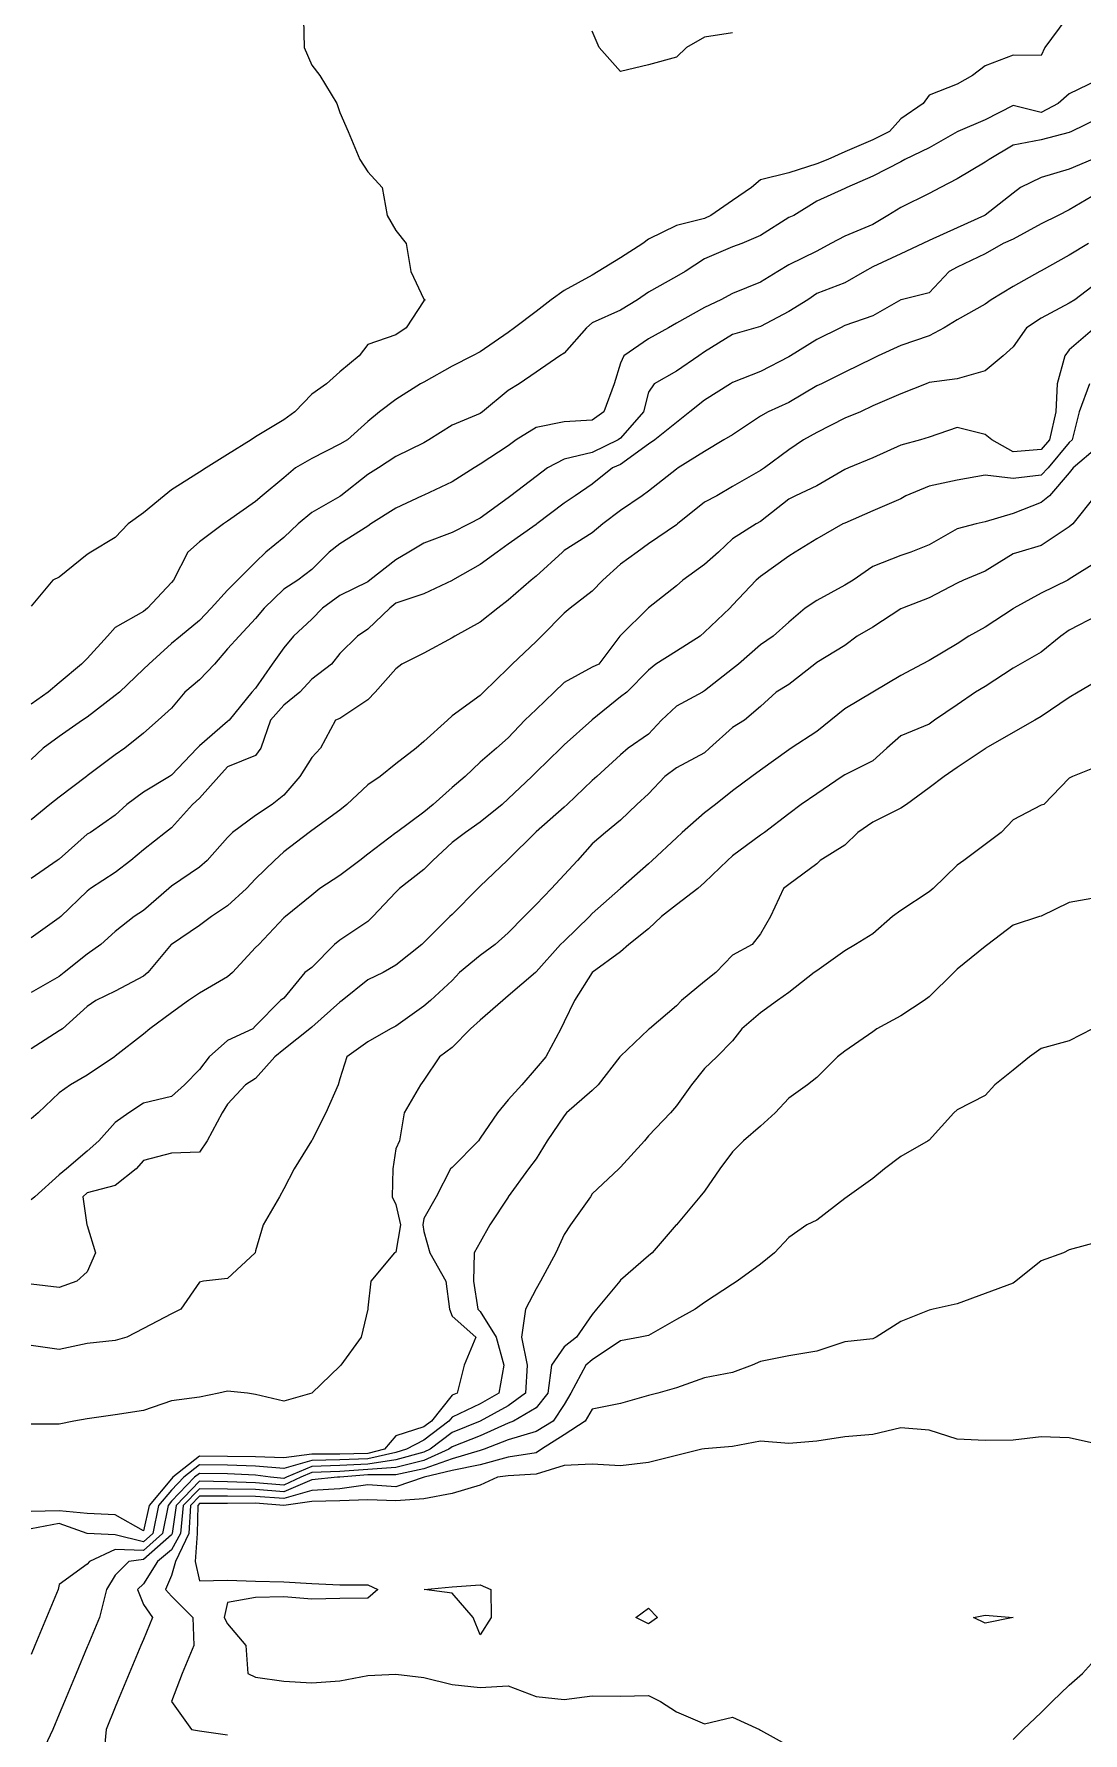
# Model space of a CAD drawing. Header units: metres. Extents: x 2681030 to 2681330, y 1246000 to 1246290.
# Drawn here: x 2681275.8 to 2681294.49, y 1246029.69 to 1246059.99 of the extents above; entities that cross this region are included whole.
import ezdxf

# ---------------------------------------------------------------- set-up
doc = ezdxf.new("R2010")
doc.units = ezdxf.units.M
doc.layers.add('BASIS_HOEHENLINIEN', color=8, linetype='Continuous')

msp = doc.modelspace()

# ---------------------------------------------------------------- linework, layer by layer
at = {"layer": 'BASIS_HOEHENLINIEN'}
for points in [[(2681294.188, 1246060.25, 438.5), (2681293.813, 1246059.75, 438.5), (2681293.75, 1246059.603, 438.5), (2681293.25, 1246059.611, 438.5), (2681292.75, 1246059.423, 438.5), (2681292.523, 1246059.25, 438.5), (2681292.25, 1246059.094, 438.5), (2681291.75, 1246058.899, 438.5), (2681291.644, 1246058.75, 438.5), (2681291.25, 1246058.474, 438.5), (2681291.046, 1246058.25, 438.5), (2681290.75, 1246058.103, 438.5), (2681290.25, 1246057.889, 438.5), (2681289.949, 1246057.75, 438.5), (2681289.75, 1246057.673, 438.5), (2681289.25, 1246057.514, 438.5), (2681288.75, 1246057.39, 438.5), (2681288.586, 1246057.25, 438.5), (2681288.25, 1246057.018, 438.5), (2681287.861, 1246056.75, 438.5), (2681287.75, 1246056.695, 438.5), (2681287.25, 1246056.574, 438.5), (2681286.75, 1246056.33, 438.5), (2681286.651, 1246056.25, 438.5), (2681286.25, 1246055.995, 438.5), (2681285.853, 1246055.75, 438.5), (2681285.75, 1246055.687, 438.5), (2681285.25, 1246055.416, 438.5), (2681285.018, 1246055.25, 438.5), (2681284.75, 1246055.042, 438.5), (2681284.361, 1246054.75, 438.5), (2681284.25, 1246054.667, 438.5), (2681283.75, 1246054.323, 438.5), (2681283.615, 1246054.25, 438.5), (2681283.25, 1246054.062, 438.5), (2681282.75, 1246053.78, 438.5), (2681282.69, 1246053.75, 438.5), (2681282.25, 1246053.47, 438.5), (2681281.957, 1246053.25, 438.5), (2681281.75, 1246053.079, 438.5), (2681281.389, 1246052.75, 438.5), (2681281.25, 1246052.672, 438.5), (2681280.75, 1246052.419, 438.5), (2681280.46, 1246052.25, 438.5), (2681280.25, 1246052.073, 438.5), (2681279.869, 1246051.75, 438.5), (2681279.75, 1246051.649, 438.5), (2681279.25, 1246051.298, 438.5), (2681279.176, 1246051.25, 438.5), (2681278.75, 1246050.933, 438.5), (2681278.542, 1246050.75, 438.5), (2681278.286, 1246050.25, 438.5), (2681278.25, 1246050.209, 438.5), (2681277.823, 1246049.75, 438.5), (2681277.75, 1246049.692, 438.5), (2681277.25, 1246049.407, 438.5), (2681277.109, 1246049.25, 438.5), (2681276.75, 1246048.85, 438.5), (2681276.646, 1246048.75, 438.5), (2681276.25, 1246048.417, 438.5), (2681276.052, 1246048.25, 438.5), (2681275.75, 1246048.039, 438.5)], [(2681280.606, 1246060.25, 439), (2681280.618, 1246059.75, 439), (2681280.75, 1246059.431, 439), (2681280.893, 1246059.25, 439), (2681281.199, 1246058.75, 439), (2681281.25, 1246058.588, 439), (2681281.4, 1246058.25, 439), (2681281.61, 1246057.75, 439), (2681281.75, 1246057.53, 439), (2681282.005, 1246057.25, 439), (2681282.095, 1246056.75, 439), (2681282.25, 1246056.481, 439), (2681282.432, 1246056.25, 439), (2681282.515, 1246055.75, 439), (2681282.75, 1246055.262, 439), (2681282.773, 1246055.25, 439), (2681282.75, 1246055.227, 439), (2681282.433, 1246054.75, 439), (2681282.25, 1246054.623, 439), (2681281.75, 1246054.448, 439), (2681281.596, 1246054.25, 439), (2681281.25, 1246053.965, 439), (2681281.013, 1246053.75, 439), (2681280.75, 1246053.566, 439), (2681280.448, 1246053.25, 439), (2681280.25, 1246053.108, 439), (2681279.75, 1246052.807, 439), (2681279.673, 1246052.75, 439), (2681279.25, 1246052.49, 439), (2681278.867, 1246052.25, 439), (2681278.75, 1246052.176, 439), (2681278.25, 1246051.857, 439), (2681278.121, 1246051.75, 439), (2681277.75, 1246051.451, 439), (2681277.478, 1246051.25, 439), (2681277.25, 1246051.012, 439), (2681276.816, 1246050.75, 439), (2681276.75, 1246050.705, 439), (2681276.25, 1246050.301, 439), (2681276.139, 1246050.25, 439), (2681275.75, 1246049.786, 439)], [(2681287.429, 1246059.75, 439), (2681287.25, 1246059.572, 439), (2681286.75, 1246059.438, 439), (2681286.25, 1246059.32, 439), (2681285.87, 1246059.75, 439), (2681285.75, 1246060.04, 439)], [(2681288.25, 1246060.009, 439), (2681287.75, 1246059.93, 439), (2681287.429, 1246059.75, 439)], [(2681294.75, 1246059.165, 438), (2681294.25, 1246058.919, 438), (2681294.049, 1246058.75, 438), (2681293.75, 1246058.591, 438), (2681293.25, 1246058.714, 438), (2681292.75, 1246058.459, 438), (2681292.262, 1246058.25, 438), (2681292.25, 1246058.244, 438), (2681291.75, 1246057.959, 438), (2681291.322, 1246057.75, 438), (2681291.25, 1246057.707, 438), (2681290.75, 1246057.455, 438), (2681290.286, 1246057.25, 438), (2681290.25, 1246057.234, 438), (2681289.75, 1246057.008, 438), (2681289.341, 1246056.75, 438), (2681289.25, 1246056.713, 438), (2681288.75, 1246056.393, 438), (2681288.416, 1246056.25, 438), (2681288.25, 1246056.195, 438), (2681287.75, 1246055.978, 438), (2681287.402, 1246055.75, 438), (2681287.25, 1246055.666, 438), (2681286.75, 1246055.382, 438), (2681286.556, 1246055.25, 438), (2681286.25, 1246055.066, 438), (2681285.75, 1246054.835, 438), (2681285.646, 1246054.75, 438), (2681285.25, 1246054.297, 438), (2681285.174, 1246054.25, 438), (2681284.75, 1246053.955, 438), (2681284.447, 1246053.75, 438), (2681284.25, 1246053.628, 438), (2681283.796, 1246053.25, 438), (2681283.75, 1246053.223, 438), (2681283.25, 1246053.01, 438), (2681282.839, 1246052.75, 438), (2681282.75, 1246052.696, 438), (2681282.25, 1246052.454, 438), (2681281.937, 1246052.25, 438), (2681281.75, 1246052.13, 438), (2681281.266, 1246051.75, 438), (2681281.25, 1246051.738, 438), (2681280.75, 1246051.457, 438), (2681280.509, 1246051.25, 438), (2681280.25, 1246051.01, 438), (2681279.935, 1246050.75, 438), (2681279.75, 1246050.568, 438), (2681279.428, 1246050.25, 438), (2681279.25, 1246050.07, 438), (2681278.958, 1246049.75, 438), (2681278.75, 1246049.527, 438), (2681278.41, 1246049.25, 438), (2681278.25, 1246049.116, 438), (2681277.846, 1246048.75, 438), (2681277.75, 1246048.663, 438), (2681277.322, 1246048.25, 438), (2681277.25, 1246048.194, 438), (2681276.75, 1246047.806, 438), (2681276.664, 1246047.75, 438), (2681276.25, 1246047.463, 438), (2681275.964, 1246047.25, 438), (2681275.75, 1246047.053, 438)], [(2681294.75, 1246058.477, 437.5), (2681294.292, 1246058.25, 437.5), (2681294.25, 1246058.229, 437.5), (2681293.75, 1246058.101, 437.5), (2681293.25, 1246058.005, 437.5), (2681292.821, 1246057.75, 437.5), (2681292.75, 1246057.7, 437.5), (2681292.25, 1246057.404, 437.5), (2681291.955, 1246057.25, 437.5), (2681291.75, 1246057.143, 437.5), (2681291.25, 1246056.892, 437.5), (2681291.014, 1246056.75, 437.5), (2681290.75, 1246056.59, 437.5), (2681290.25, 1246056.38, 437.5), (2681290.002, 1246056.25, 437.5), (2681289.75, 1246056.117, 437.5), (2681289.25, 1246055.87, 437.5), (2681289.057, 1246055.75, 437.5), (2681288.75, 1246055.561, 437.5), (2681288.25, 1246055.363, 437.5), (2681288.041, 1246055.25, 437.5), (2681287.75, 1246055.11, 437.5), (2681287.25, 1246054.834, 437.5), (2681287.105, 1246054.75, 437.5), (2681286.75, 1246054.55, 437.5), (2681286.314, 1246054.25, 437.5), (2681286.25, 1246054.118, 437.5), (2681286.138, 1246053.75, 437.5), (2681285.955, 1246053.25, 437.5), (2681285.75, 1246053.103, 437.5), (2681285.25, 1246053.074, 437.5), (2681284.75, 1246052.973, 437.5), (2681284.395, 1246052.75, 437.5), (2681284.25, 1246052.642, 437.5), (2681283.75, 1246052.319, 437.5), (2681283.645, 1246052.25, 437.5), (2681283.25, 1246052.001, 437.5), (2681282.75, 1246051.763, 437.5), (2681282.721, 1246051.75, 437.5), (2681282.25, 1246051.53, 437.5), (2681281.803, 1246051.25, 437.5), (2681281.75, 1246051.213, 437.5), (2681281.25, 1246050.896, 437.5), (2681281.063, 1246050.75, 437.5), (2681280.75, 1246050.437, 437.5), (2681280.504, 1246050.25, 437.5), (2681280.25, 1246050.09, 437.5), (2681279.901, 1246049.75, 437.5), (2681279.75, 1246049.562, 437.5), (2681279.459, 1246049.25, 437.5), (2681279.25, 1246049.022, 437.5), (2681279.017, 1246048.75, 437.5), (2681278.75, 1246048.469, 437.5), (2681278.491, 1246048.25, 437.5), (2681278.25, 1246047.964, 437.5), (2681278.013, 1246047.75, 437.5), (2681277.75, 1246047.521, 437.5), (2681277.419, 1246047.25, 437.5), (2681277.25, 1246047.134, 437.5), (2681276.75, 1246046.761, 437.5), (2681276.736, 1246046.75, 437.5), (2681276.25, 1246046.379, 437.5), (2681276.082, 1246046.25, 437.5), (2681275.75, 1246045.972, 437.5)], [(2681294.657, 1246057.75, 437), (2681294.25, 1246057.575, 437), (2681293.75, 1246057.431, 437), (2681293.38, 1246057.25, 437), (2681293.25, 1246057.149, 437), (2681292.75, 1246056.755, 437), (2681292.741, 1246056.75, 437), (2681292.25, 1246056.532, 437), (2681291.75, 1246056.307, 437), (2681291.638, 1246056.25, 437), (2681291.25, 1246056.066, 437), (2681290.75, 1246055.836, 437), (2681290.599, 1246055.75, 437), (2681290.25, 1246055.551, 437), (2681289.75, 1246055.361, 437), (2681289.59, 1246055.25, 437), (2681289.25, 1246055.042, 437), (2681288.75, 1246054.771, 437), (2681288.665, 1246054.75, 437), (2681288.25, 1246054.63, 437), (2681287.75, 1246054.322, 437), (2681287.647, 1246054.25, 437), (2681287.25, 1246053.974, 437), (2681286.854, 1246053.75, 437), (2681286.75, 1246053.599, 437), (2681286.66, 1246053.25, 437), (2681286.25, 1246052.781, 437), (2681286.21, 1246052.75, 437), (2681285.75, 1246052.524, 437), (2681285.25, 1246052.408, 437), (2681284.949, 1246052.25, 437), (2681284.75, 1246052.095, 437), (2681284.297, 1246051.75, 437), (2681284.25, 1246051.718, 437), (2681283.75, 1246051.356, 437), (2681283.557, 1246051.25, 437), (2681283.25, 1246051.098, 437), (2681282.75, 1246050.908, 437), (2681282.483, 1246050.75, 437), (2681282.25, 1246050.609, 437), (2681281.787, 1246050.25, 437), (2681281.75, 1246050.218, 437), (2681281.25, 1246049.977, 437), (2681280.944, 1246049.75, 437), (2681280.75, 1246049.552, 437), (2681280.424, 1246049.25, 437), (2681280.25, 1246049.04, 437), (2681280.047, 1246048.75, 437), (2681279.75, 1246048.324, 437), (2681279.684, 1246048.25, 437), (2681279.276, 1246047.75, 437), (2681279.25, 1246047.729, 437), (2681278.75, 1246047.291, 437), (2681278.711, 1246047.25, 437), (2681278.25, 1246046.771, 437), (2681278.213, 1246046.75, 437), (2681277.75, 1246046.467, 437), (2681277.456, 1246046.25, 437), (2681277.25, 1246046.059, 437), (2681276.809, 1246045.75, 437), (2681276.75, 1246045.717, 437), (2681276.25, 1246045.275, 437), (2681276.216, 1246045.25, 437), (2681275.75, 1246044.931, 437)], [(2681294.75, 1246057.147, 436.5), (2681294.25, 1246056.854, 436.5), (2681294.051, 1246056.75, 436.5), (2681293.75, 1246056.604, 436.5), (2681293.25, 1246056.329, 436.5), (2681293.074, 1246056.25, 436.5), (2681292.75, 1246056.07, 436.5), (2681292.25, 1246055.829, 436.5), (2681292.107, 1246055.75, 436.5), (2681291.75, 1246055.375, 436.5), (2681291.253, 1246055.25, 436.5), (2681291.25, 1246055.249, 436.5), (2681290.75, 1246054.961, 436.5), (2681290.25, 1246054.787, 436.5), (2681290.173, 1246054.75, 436.5), (2681289.75, 1246054.539, 436.5), (2681289.282, 1246054.25, 436.5), (2681289.25, 1246054.23, 436.5), (2681288.75, 1246053.969, 436.5), (2681288.25, 1246053.775, 436.5), (2681288.21, 1246053.75, 436.5), (2681287.75, 1246053.459, 436.5), (2681287.489, 1246053.25, 436.5), (2681287.25, 1246053.06, 436.5), (2681286.862, 1246052.75, 436.5), (2681286.75, 1246052.672, 436.5), (2681286.25, 1246052.311, 436.5), (2681286.107, 1246052.25, 436.5), (2681285.75, 1246051.96, 436.5), (2681285.442, 1246051.75, 436.5), (2681285.25, 1246051.62, 436.5), (2681284.762, 1246051.25, 436.5), (2681284.75, 1246051.241, 436.5), (2681284.25, 1246050.888, 436.5), (2681284.053, 1246050.75, 436.5), (2681283.75, 1246050.525, 436.5), (2681283.258, 1246050.25, 436.5), (2681283.25, 1246050.245, 436.5), (2681282.75, 1246050.002, 436.5), (2681282.25, 1246049.841, 436.5), (2681282.144, 1246049.75, 436.5), (2681281.75, 1246049.372, 436.5), (2681281.563, 1246049.25, 436.5), (2681281.25, 1246048.942, 436.5), (2681281.103, 1246048.75, 436.5), (2681280.75, 1246048.48, 436.5), (2681280.536, 1246048.25, 436.5), (2681280.25, 1246048.021, 436.5), (2681280.016, 1246047.75, 436.5), (2681279.846, 1246047.25, 436.5), (2681279.75, 1246047.121, 436.5), (2681279.25, 1246046.919, 436.5), (2681279.093, 1246046.75, 436.5), (2681278.75, 1246046.362, 436.5), (2681278.626, 1246046.25, 436.5), (2681278.25, 1246045.834, 436.5), (2681278.142, 1246045.75, 436.5), (2681277.75, 1246045.44, 436.5), (2681277.526, 1246045.25, 436.5), (2681277.25, 1246045.038, 436.5), (2681276.81, 1246044.75, 436.5), (2681276.75, 1246044.704, 436.5), (2681276.279, 1246044.25, 436.5), (2681276.25, 1246044.225, 436.5), (2681275.75, 1246043.872, 436.5)], [(2681294.592, 1246056.25, 436), (2681294.25, 1246056.043, 436), (2681293.75, 1246055.763, 436), (2681293.726, 1246055.75, 436), (2681293.25, 1246055.486, 436), (2681292.858, 1246055.25, 436), (2681292.75, 1246055.17, 436), (2681292.25, 1246054.893, 436), (2681292.023, 1246054.75, 436), (2681291.75, 1246054.605, 436), (2681291.25, 1246054.434, 436), (2681290.845, 1246054.25, 436), (2681290.75, 1246054.203, 436), (2681290.25, 1246053.955, 436), (2681289.833, 1246053.75, 436), (2681289.75, 1246053.711, 436), (2681289.25, 1246053.417, 436), (2681288.883, 1246053.25, 436), (2681288.75, 1246053.171, 436), (2681288.25, 1246052.842, 436), (2681288.096, 1246052.75, 436), (2681287.75, 1246052.544, 436), (2681287.282, 1246052.25, 436), (2681287.25, 1246052.229, 436), (2681286.75, 1246051.836, 436), (2681286.636, 1246051.75, 436), (2681286.25, 1246051.49, 436), (2681285.939, 1246051.25, 436), (2681285.75, 1246051.095, 436), (2681285.25, 1246050.775, 436), (2681285.216, 1246050.75, 436), (2681284.75, 1246050.318, 436), (2681284.663, 1246050.25, 436), (2681284.25, 1246049.89, 436), (2681284.064, 1246049.75, 436), (2681283.75, 1246049.5, 436), (2681283.303, 1246049.25, 436), (2681283.25, 1246049.218, 436), (2681282.75, 1246048.944, 436), (2681282.355, 1246048.75, 436), (2681282.25, 1246048.666, 436), (2681281.881, 1246048.25, 436), (2681281.75, 1246048.117, 436), (2681281.25, 1246047.779, 436), (2681281.176, 1246047.75, 436), (2681280.905, 1246047.25, 436), (2681280.75, 1246047.088, 436), (2681280.54, 1246046.75, 436), (2681280.25, 1246046.417, 436), (2681280.043, 1246046.25, 436), (2681279.75, 1246046.049, 436), (2681279.338, 1246045.75, 436), (2681279.25, 1246045.659, 436), (2681278.886, 1246045.25, 436), (2681278.75, 1246045.131, 436), (2681278.25, 1246044.789, 436), (2681278.206, 1246044.75, 436), (2681277.75, 1246044.36, 436), (2681277.585, 1246044.25, 436), (2681277.25, 1246043.982, 436), (2681276.994, 1246043.75, 436), (2681276.75, 1246043.577, 436), (2681276.336, 1246043.25, 436), (2681276.25, 1246043.181, 436), (2681275.75, 1246042.898, 436)], [(2681294.75, 1246055.557, 435.5), (2681294.346, 1246055.25, 435.5), (2681294.25, 1246055.187, 435.5), (2681293.75, 1246054.922, 435.5), (2681293.489, 1246054.75, 435.5), (2681293.25, 1246054.412, 435.5), (2681293.071, 1246054.25, 435.5), (2681292.75, 1246053.981, 435.5), (2681292.25, 1246053.836, 435.5), (2681291.75, 1246053.771, 435.5), (2681291.697, 1246053.75, 435.5), (2681291.25, 1246053.572, 435.5), (2681290.75, 1246053.36, 435.5), (2681290.532, 1246053.25, 435.5), (2681290.25, 1246053.138, 435.5), (2681289.75, 1246052.884, 435.5), (2681289.514, 1246052.75, 435.5), (2681289.25, 1246052.573, 435.5), (2681288.82, 1246052.25, 435.5), (2681288.75, 1246052.202, 435.5), (2681288.25, 1246051.92, 435.5), (2681287.968, 1246051.75, 435.5), (2681287.75, 1246051.642, 435.5), (2681287.266, 1246051.25, 435.5), (2681287.25, 1246051.235, 435.5), (2681286.75, 1246050.895, 435.5), (2681286.55, 1246050.75, 435.5), (2681286.25, 1246050.535, 435.5), (2681285.938, 1246050.25, 435.5), (2681285.75, 1246050.051, 435.5), (2681285.354, 1246049.75, 435.5), (2681285.25, 1246049.661, 435.5), (2681284.847, 1246049.25, 435.5), (2681284.75, 1246049.155, 435.5), (2681284.324, 1246048.75, 435.5), (2681284.25, 1246048.678, 435.5), (2681283.812, 1246048.25, 435.5), (2681283.75, 1246048.193, 435.5), (2681283.25, 1246047.831, 435.5), (2681283.171, 1246047.75, 435.5), (2681282.75, 1246047.37, 435.5), (2681282.609, 1246047.25, 435.5), (2681282.25, 1246046.971, 435.5), (2681281.971, 1246046.75, 435.5), (2681281.75, 1246046.598, 435.5), (2681281.374, 1246046.25, 435.5), (2681281.25, 1246046.144, 435.5), (2681280.75, 1246045.784, 435.5), (2681280.704, 1246045.75, 435.5), (2681280.25, 1246045.401, 435.5), (2681280.085, 1246045.25, 435.5), (2681279.75, 1246044.921, 435.5), (2681279.587, 1246044.75, 435.5), (2681279.25, 1246044.443, 435.5), (2681278.962, 1246044.25, 435.5), (2681278.75, 1246044.089, 435.5), (2681278.25, 1246043.753, 435.5), (2681278.247, 1246043.75, 435.5), (2681277.827, 1246043.25, 435.5), (2681277.75, 1246043.188, 435.5), (2681277.25, 1246042.919, 435.5), (2681276.902, 1246042.75, 435.5), (2681276.75, 1246042.643, 435.5), (2681276.308, 1246042.25, 435.5), (2681276.25, 1246042.214, 435.5), (2681275.75, 1246041.89, 435.5)], [(2681294.706, 1246054.75, 435), (2681294.25, 1246054.353, 435), (2681294.168, 1246054.25, 435), (2681294.032, 1246053.75, 435), (2681294.013, 1246053.25, 435), (2681293.895, 1246052.75, 435), (2681293.75, 1246052.578, 435), (2681293.25, 1246052.535, 435), (2681292.868, 1246052.75, 435), (2681292.75, 1246052.847, 435), (2681292.25, 1246052.971, 435), (2681291.75, 1246052.801, 435), (2681291.596, 1246052.75, 435), (2681291.25, 1246052.654, 435), (2681290.75, 1246052.429, 435), (2681290.315, 1246052.25, 435), (2681290.25, 1246052.221, 435), (2681289.75, 1246051.928, 435), (2681289.37, 1246051.75, 435), (2681289.25, 1246051.69, 435), (2681288.75, 1246051.294, 435), (2681288.669, 1246051.25, 435), (2681288.25, 1246050.985, 435), (2681287.997, 1246050.75, 435), (2681287.75, 1246050.526, 435), (2681287.365, 1246050.25, 435), (2681287.25, 1246050.148, 435), (2681286.75, 1246049.754, 435), (2681286.744, 1246049.75, 435), (2681286.25, 1246049.262, 435), (2681286.241, 1246049.25, 435), (2681285.864, 1246048.75, 435), (2681285.75, 1246048.699, 435), (2681285.25, 1246048.422, 435), (2681285.073, 1246048.25, 435), (2681284.75, 1246047.94, 435), (2681284.549, 1246047.75, 435), (2681284.25, 1246047.439, 435), (2681284.045, 1246047.25, 435), (2681283.75, 1246047.004, 435), (2681283.482, 1246046.75, 435), (2681283.25, 1246046.549, 435), (2681282.916, 1246046.25, 435), (2681282.75, 1246046.111, 435), (2681282.259, 1246045.75, 435), (2681282.25, 1246045.743, 435), (2681281.75, 1246045.361, 435), (2681281.61, 1246045.25, 435), (2681281.25, 1246044.98, 435), (2681280.893, 1246044.75, 435), (2681280.75, 1246044.633, 435), (2681280.281, 1246044.25, 435), (2681280.25, 1246044.225, 435), (2681279.806, 1246043.75, 435), (2681279.75, 1246043.699, 435), (2681279.337, 1246043.25, 435), (2681279.25, 1246043.173, 435), (2681278.75, 1246042.881, 435), (2681278.552, 1246042.75, 435), (2681278.25, 1246042.533, 435), (2681277.868, 1246042.25, 435), (2681277.75, 1246042.152, 435), (2681277.25, 1246041.759, 435), (2681277.238, 1246041.75, 435), (2681276.75, 1246041.424, 435), (2681276.453, 1246041.25, 435), (2681276.25, 1246041.106, 435), (2681275.875, 1246040.75, 435), (2681275.75, 1246040.641, 435)], [(2681294.613, 1246053.75, 434.5), (2681294.423, 1246053.25, 434.5), (2681294.302, 1246052.75, 434.5), (2681294.25, 1246052.703, 434.5), (2681293.872, 1246052.25, 434.5), (2681293.75, 1246052.118, 434.5), (2681293.25, 1246052.064, 434.5), (2681292.75, 1246052.118, 434.5), (2681292.25, 1246052.032, 434.5), (2681291.75, 1246051.922, 434.5), (2681291.338, 1246051.75, 434.5), (2681291.25, 1246051.701, 434.5), (2681290.75, 1246051.485, 434.5), (2681290.25, 1246051.267, 434.5), (2681290.213, 1246051.25, 434.5), (2681289.75, 1246050.985, 434.5), (2681289.363, 1246050.75, 434.5), (2681289.25, 1246050.678, 434.5), (2681288.75, 1246050.311, 434.5), (2681288.668, 1246050.25, 434.5), (2681288.25, 1246049.802, 434.5), (2681288.2, 1246049.75, 434.5), (2681287.75, 1246049.321, 434.5), (2681287.671, 1246049.25, 434.5), (2681287.25, 1246048.98, 434.5), (2681286.88, 1246048.75, 434.5), (2681286.75, 1246048.642, 434.5), (2681286.365, 1246048.25, 434.5), (2681286.25, 1246048.17, 434.5), (2681285.75, 1246047.757, 434.5), (2681285.741, 1246047.75, 434.5), (2681285.25, 1246047.313, 434.5), (2681285.187, 1246047.25, 434.5), (2681284.75, 1246046.826, 434.5), (2681284.672, 1246046.75, 434.5), (2681284.25, 1246046.346, 434.5), (2681284.145, 1246046.25, 434.5), (2681283.75, 1246045.934, 434.5), (2681283.489, 1246045.75, 434.5), (2681283.25, 1246045.569, 434.5), (2681282.906, 1246045.25, 434.5), (2681282.75, 1246045.09, 434.5), (2681282.315, 1246044.75, 434.5), (2681282.25, 1246044.687, 434.5), (2681281.84, 1246044.25, 434.5), (2681281.75, 1246044.162, 434.5), (2681281.25, 1246043.829, 434.5), (2681281.156, 1246043.75, 434.5), (2681280.75, 1246043.343, 434.5), (2681280.63, 1246043.25, 434.5), (2681280.25, 1246042.796, 434.5), (2681280.195, 1246042.75, 434.5), (2681279.75, 1246042.301, 434.5), (2681279.701, 1246042.25, 434.5), (2681279.25, 1246042.037, 434.5), (2681278.922, 1246041.75, 434.5), (2681278.75, 1246041.521, 434.5), (2681278.482, 1246041.25, 434.5), (2681278.25, 1246041.043, 434.5), (2681277.75, 1246040.921, 434.5), (2681277.489, 1246040.75, 434.5), (2681277.25, 1246040.574, 434.5), (2681276.959, 1246040.25, 434.5), (2681276.75, 1246040.068, 434.5), (2681276.382, 1246039.75, 434.5), (2681276.25, 1246039.641, 434.5), (2681275.815, 1246039.25, 434.5), (2681275.75, 1246039.198, 434.5)], [(2681294.75, 1246052.62, 434), (2681294.32, 1246052.25, 434), (2681294.25, 1246052.165, 434), (2681293.895, 1246051.75, 434), (2681293.75, 1246051.631, 434), (2681293.25, 1246051.438, 434), (2681292.75, 1246051.286, 434), (2681292.588, 1246051.25, 434), (2681292.25, 1246051.162, 434), (2681291.75, 1246050.876, 434), (2681291.429, 1246050.75, 434), (2681291.25, 1246050.688, 434), (2681290.75, 1246050.494, 434), (2681290.397, 1246050.25, 434), (2681290.25, 1246050.158, 434), (2681289.75, 1246049.887, 434), (2681289.543, 1246049.75, 434), (2681289.25, 1246049.499, 434), (2681288.973, 1246049.25, 434), (2681288.75, 1246049.094, 434), (2681288.358, 1246048.75, 434), (2681288.25, 1246048.67, 434), (2681287.75, 1246048.273, 434), (2681287.716, 1246048.25, 434), (2681287.25, 1246048.002, 434), (2681286.985, 1246047.75, 434), (2681286.75, 1246047.504, 434), (2681286.39, 1246047.25, 434), (2681286.25, 1246047.133, 434), (2681285.832, 1246046.75, 434), (2681285.75, 1246046.678, 434), (2681285.301, 1246046.25, 434), (2681285.25, 1246046.201, 434), (2681284.75, 1246045.763, 434), (2681284.737, 1246045.75, 434), (2681284.25, 1246045.265, 434), (2681284.232, 1246045.25, 434), (2681283.75, 1246044.792, 434), (2681283.709, 1246044.75, 434), (2681283.25, 1246044.286, 434), (2681283.21, 1246044.25, 434), (2681282.75, 1246043.787, 434), (2681282.711, 1246043.75, 434), (2681282.25, 1246043.38, 434), (2681282.022, 1246043.25, 434), (2681281.75, 1246043.121, 434), (2681281.292, 1246042.75, 434), (2681281.25, 1246042.721, 434), (2681280.75, 1246042.279, 434), (2681280.719, 1246042.25, 434), (2681280.25, 1246041.88, 434), (2681280.092, 1246041.75, 434), (2681279.75, 1246041.361, 434), (2681279.57, 1246041.25, 434), (2681279.25, 1246040.902, 434), (2681279.157, 1246040.75, 434), (2681278.888, 1246040.25, 434), (2681278.75, 1246040.045, 434), (2681278.25, 1246040.029, 434), (2681277.75, 1246039.901, 434), (2681277.62, 1246039.75, 434), (2681277.25, 1246039.452, 434), (2681276.75, 1246039.321, 434), (2681276.669, 1246039.25, 434), (2681276.741, 1246038.75, 434), (2681276.75, 1246038.741, 434), (2681276.897, 1246038.25, 434), (2681276.75, 1246037.916, 434), (2681276.562, 1246037.75, 434), (2681276.25, 1246037.632, 434), (2681275.75, 1246037.694, 434)], [(2681294.713, 1246051.75, 433.5), (2681294.311, 1246051.25, 433.5), (2681294.25, 1246051.2, 433.5), (2681293.75, 1246050.869, 433.5), (2681293.349, 1246050.75, 433.5), (2681293.25, 1246050.717, 433.5), (2681292.75, 1246050.411, 433.5), (2681292.366, 1246050.25, 433.5), (2681292.25, 1246050.192, 433.5), (2681291.75, 1246049.932, 433.5), (2681291.275, 1246049.75, 433.5), (2681291.25, 1246049.735, 433.5), (2681290.75, 1246049.413, 433.5), (2681290.469, 1246049.25, 433.5), (2681290.25, 1246049.086, 433.5), (2681289.75, 1246048.779, 433.5), (2681289.717, 1246048.75, 433.5), (2681289.25, 1246048.39, 433.5), (2681289.028, 1246048.25, 433.5), (2681288.75, 1246047.998, 433.5), (2681288.463, 1246047.75, 433.5), (2681288.25, 1246047.62, 433.5), (2681287.841, 1246047.25, 433.5), (2681287.75, 1246047.17, 433.5), (2681287.25, 1246046.901, 433.5), (2681287.041, 1246046.75, 433.5), (2681286.75, 1246046.439, 433.5), (2681286.543, 1246046.25, 433.5), (2681286.25, 1246045.97, 433.5), (2681285.983, 1246045.75, 433.5), (2681285.75, 1246045.544, 433.5), (2681285.486, 1246045.25, 433.5), (2681285.25, 1246044.994, 433.5), (2681285.02, 1246044.75, 433.5), (2681284.75, 1246044.464, 433.5), (2681284.536, 1246044.25, 433.5), (2681284.25, 1246043.962, 433.5), (2681284.02, 1246043.75, 433.5), (2681283.75, 1246043.557, 433.5), (2681283.383, 1246043.25, 433.5), (2681283.25, 1246043.109, 433.5), (2681282.869, 1246042.75, 433.5), (2681282.75, 1246042.649, 433.5), (2681282.25, 1246042.295, 433.5), (2681282.155, 1246042.25, 433.5), (2681281.75, 1246042.017, 433.5), (2681281.376, 1246041.75, 433.5), (2681281.25, 1246041.357, 433.5), (2681281.222, 1246041.25, 433.5), (2681280.999, 1246040.75, 433.5), (2681280.75, 1246040.255, 433.5), (2681280.745, 1246040.25, 433.5), (2681280.44, 1246039.75, 433.5), (2681280.25, 1246039.395, 433.5), (2681280.176, 1246039.25, 433.5), (2681279.885, 1246038.75, 433.5), (2681279.75, 1246038.286, 433.5), (2681279.74, 1246038.25, 433.5), (2681279.25, 1246037.794, 433.5), (2681278.819, 1246037.75, 433.5), (2681278.75, 1246037.73, 433.5), (2681278.418, 1246037.25, 433.5), (2681278.25, 1246037.163, 433.5), (2681277.75, 1246036.902, 433.5), (2681277.458, 1246036.75, 433.5), (2681277.25, 1246036.688, 433.5), (2681276.75, 1246036.634, 433.5), (2681276.25, 1246036.527, 433.5), (2681275.75, 1246036.598, 433.5)], [(2681294.75, 1246050.582, 433), (2681294.25, 1246050.264, 433), (2681294.226, 1246050.25, 433), (2681293.75, 1246050.015, 433), (2681293.263, 1246049.75, 433), (2681293.25, 1246049.74, 433), (2681292.75, 1246049.41, 433), (2681292.462, 1246049.25, 433), (2681292.25, 1246049.113, 433), (2681291.75, 1246048.816, 433), (2681291.626, 1246048.75, 433), (2681291.25, 1246048.549, 433), (2681290.75, 1246048.25, 433), (2681290.75, 1246048.25, 433), (2681290.25, 1246047.952, 433), (2681290.001, 1246047.75, 433), (2681289.75, 1246047.552, 433), (2681289.295, 1246047.25, 433), (2681289.25, 1246047.224, 433), (2681288.75, 1246046.861, 433), (2681288.59, 1246046.75, 433), (2681288.25, 1246046.492, 433), (2681287.943, 1246046.25, 433), (2681287.75, 1246046.097, 433), (2681287.352, 1246045.75, 433), (2681287.25, 1246045.654, 433), (2681286.816, 1246045.25, 433), (2681286.75, 1246045.188, 433), (2681286.254, 1246044.75, 433), (2681286.25, 1246044.747, 433), (2681285.75, 1246044.304, 433), (2681285.699, 1246044.25, 433), (2681285.25, 1246043.813, 433), (2681285.183, 1246043.75, 433), (2681284.75, 1246043.264, 433), (2681284.736, 1246043.25, 433), (2681284.25, 1246042.834, 433), (2681284.156, 1246042.75, 433), (2681283.75, 1246042.402, 433), (2681283.581, 1246042.25, 433), (2681283.25, 1246041.917, 433), (2681283.028, 1246041.75, 433), (2681282.75, 1246041.329, 433), (2681282.688, 1246041.25, 433), (2681282.399, 1246040.75, 433), (2681282.317, 1246040.25, 433), (2681282.25, 1246040.108, 433), (2681282.197, 1246039.75, 433), (2681282.186, 1246039.25, 433), (2681282.25, 1246039.114, 433), (2681282.33, 1246038.75, 433), (2681282.25, 1246038.267, 433), (2681282.226, 1246038.25, 433), (2681281.801, 1246037.75, 433), (2681281.75, 1246037.27, 433), (2681281.748, 1246037.25, 433), (2681281.63, 1246036.75, 433), (2681281.267, 1246036.25, 433), (2681281.25, 1246036.232, 433), (2681280.75, 1246035.75, 433), (2681280.75, 1246035.75, 433), (2681280.25, 1246035.609, 433), (2681279.75, 1246035.729, 433), (2681279.603, 1246035.75, 433), (2681279.25, 1246035.783, 433), (2681279.097, 1246035.75, 433), (2681278.75, 1246035.679, 433), (2681278.25, 1246035.611, 433), (2681277.75, 1246035.44, 433), (2681277.25, 1246035.366, 433), (2681276.75, 1246035.295, 433), (2681276.51, 1246035.25, 433), (2681276.25, 1246035.198, 433), (2681275.75, 1246035.197, 433)], [(2681294.75, 1246049.617, 432.5), (2681294.25, 1246049.358, 432.5), (2681294.097, 1246049.25, 432.5), (2681293.75, 1246048.966, 432.5), (2681293.375, 1246048.75, 432.5), (2681293.25, 1246048.681, 432.5), (2681292.75, 1246048.352, 432.5), (2681292.579, 1246048.25, 432.5), (2681292.25, 1246048.023, 432.5), (2681291.85, 1246047.75, 432.5), (2681291.75, 1246047.683, 432.5), (2681291.25, 1246047.474, 432.5), (2681290.999, 1246047.25, 432.5), (2681290.75, 1246047.029, 432.5), (2681290.25, 1246046.778, 432.5), (2681290.205, 1246046.75, 432.5), (2681289.75, 1246046.44, 432.5), (2681289.471, 1246046.25, 432.5), (2681289.25, 1246046.083, 432.5), (2681288.819, 1246045.75, 432.5), (2681288.75, 1246045.7, 432.5), (2681288.25, 1246045.334, 432.5), (2681288.161, 1246045.25, 432.5), (2681287.75, 1246044.855, 432.5), (2681287.628, 1246044.75, 432.5), (2681287.25, 1246044.457, 432.5), (2681286.985, 1246044.25, 432.5), (2681286.75, 1246044.029, 432.5), (2681286.402, 1246043.75, 432.5), (2681286.25, 1246043.621, 432.5), (2681285.75, 1246043.251, 432.5), (2681285.749, 1246043.25, 432.5), (2681285.431, 1246042.75, 432.5), (2681285.25, 1246042.375, 432.5), (2681285.188, 1246042.25, 432.5), (2681284.921, 1246041.75, 432.5), (2681284.75, 1246041.546, 432.5), (2681284.496, 1246041.25, 432.5), (2681284.25, 1246040.979, 432.5), (2681284.063, 1246040.75, 432.5), (2681283.75, 1246040.299, 432.5), (2681283.719, 1246040.25, 432.5), (2681283.25, 1246039.775, 432.5), (2681283.223, 1246039.75, 432.5), (2681282.966, 1246039.25, 432.5), (2681282.75, 1246038.868, 432.5), (2681282.727, 1246038.75, 432.5), (2681282.75, 1246038.636, 432.5), (2681282.855, 1246038.25, 432.5), (2681283.139, 1246037.75, 432.5), (2681283.205, 1246037.25, 432.5), (2681283.25, 1246037.125, 432.5), (2681283.672, 1246036.75, 432.5), (2681283.468, 1246036.25, 432.5), (2681283.342, 1246035.75, 432.5), (2681283.25, 1246035.716, 432.5), (2681282.883, 1246035.25, 432.5), (2681282.75, 1246035.148, 432.5), (2681282.25, 1246034.989, 432.5), (2681282.044, 1246034.75, 432.5), (2681281.75, 1246034.672, 432.5), (2681281.25, 1246034.664, 432.5), (2681280.75, 1246034.661, 432.5), (2681280.25, 1246034.597, 432.5), (2681279.75, 1246034.616, 432.5), (2681279.25, 1246034.623, 432.5), (2681278.75, 1246034.626, 432.5), (2681278.275, 1246034.25, 432.5), (2681278.25, 1246034.224, 432.5), (2681277.851, 1246033.75, 432.5), (2681277.75, 1246033.293, 432.5), (2681277.25, 1246033.58, 432.5), (2681276.75, 1246033.606, 432.5), (2681276.25, 1246033.652, 432.5), (2681275.75, 1246033.639, 432.5)], [(2681294.75, 1246048.452, 432), (2681294.407, 1246048.25, 432), (2681294.25, 1246048.154, 432), (2681293.75, 1246047.816, 432), (2681293.638, 1246047.75, 432), (2681293.25, 1246047.533, 432), (2681292.761, 1246047.25, 432), (2681292.75, 1246047.243, 432), (2681292.25, 1246046.907, 432), (2681292.023, 1246046.75, 432), (2681291.75, 1246046.544, 432), (2681291.347, 1246046.25, 432), (2681291.25, 1246046.18, 432), (2681290.75, 1246045.934, 432), (2681290.48, 1246045.75, 432), (2681290.25, 1246045.525, 432), (2681289.808, 1246045.25, 432), (2681289.75, 1246045.187, 432), (2681289.25, 1246044.821, 432), (2681289.157, 1246044.75, 432), (2681288.924, 1246044.25, 432), (2681288.75, 1246043.943, 432), (2681288.6, 1246043.75, 432), (2681288.25, 1246043.559, 432), (2681287.952, 1246043.25, 432), (2681287.75, 1246043.094, 432), (2681287.338, 1246042.75, 432), (2681287.25, 1246042.659, 432), (2681286.77, 1246042.25, 432), (2681286.75, 1246042.233, 432), (2681286.25, 1246041.757, 432), (2681286.24, 1246041.75, 432), (2681285.854, 1246041.25, 432), (2681285.75, 1246041.148, 432), (2681285.292, 1246040.75, 432), (2681285.25, 1246040.696, 432), (2681284.945, 1246040.25, 432), (2681284.75, 1246039.932, 432), (2681284.614, 1246039.75, 432), (2681284.252, 1246039.25, 432), (2681284.25, 1246039.248, 432), (2681283.925, 1246038.75, 432), (2681283.75, 1246038.444, 432), (2681283.645, 1246038.25, 432), (2681283.631, 1246037.75, 432), (2681283.708, 1246037.25, 432), (2681283.75, 1246037.209, 432), (2681284.035, 1246036.75, 432), (2681284.176, 1246036.25, 432), (2681284.087, 1246035.75, 432), (2681283.75, 1246035.561, 432), (2681283.25, 1246035.324, 432), (2681283.191, 1246035.25, 432), (2681282.75, 1246034.91, 432), (2681282.441, 1246034.75, 432), (2681282.25, 1246034.694, 432), (2681281.75, 1246034.578, 432), (2681281.25, 1246034.561, 432), (2681280.75, 1246034.552, 432), (2681280.25, 1246034.405, 432), (2681279.75, 1246034.451, 432), (2681279.25, 1246034.466, 432), (2681278.75, 1246034.473, 432), (2681278.469, 1246034.25, 432), (2681278.25, 1246034.023, 432), (2681278.02, 1246033.75, 432), (2681277.916, 1246033.25, 432), (2681277.75, 1246033.101, 432), (2681277.25, 1246033.225, 432), (2681276.75, 1246033.248, 432), (2681276.748, 1246033.25, 432), (2681276.25, 1246033.427, 432), (2681275.75, 1246033.33, 432)], [(2681294.75, 1246046.928, 431.5), (2681294.307, 1246046.75, 431.5), (2681294.25, 1246046.716, 431.5), (2681293.799, 1246046.25, 431.5), (2681293.75, 1246046.234, 431.5), (2681293.25, 1246045.974, 431.5), (2681293.037, 1246045.75, 431.5), (2681292.75, 1246045.535, 431.5), (2681292.369, 1246045.25, 431.5), (2681292.25, 1246045.163, 431.5), (2681291.823, 1246044.75, 431.5), (2681291.75, 1246044.689, 431.5), (2681291.25, 1246044.36, 431.5), (2681291.099, 1246044.25, 431.5), (2681290.75, 1246043.943, 431.5), (2681290.439, 1246043.75, 431.5), (2681290.25, 1246043.637, 431.5), (2681289.75, 1246043.284, 431.5), (2681289.702, 1246043.25, 431.5), (2681289.25, 1246042.896, 431.5), (2681289.053, 1246042.75, 431.5), (2681288.75, 1246042.532, 431.5), (2681288.416, 1246042.25, 431.5), (2681288.25, 1246042.032, 431.5), (2681287.967, 1246041.75, 431.5), (2681287.75, 1246041.539, 431.5), (2681287.518, 1246041.25, 431.5), (2681287.25, 1246040.872, 431.5), (2681287.145, 1246040.75, 431.5), (2681286.75, 1246040.338, 431.5), (2681286.682, 1246040.25, 431.5), (2681286.25, 1246039.778, 431.5), (2681286.222, 1246039.75, 431.5), (2681285.75, 1246039.303, 431.5), (2681285.715, 1246039.25, 431.5), (2681285.363, 1246038.75, 431.5), (2681285.25, 1246038.579, 431.5), (2681285.1, 1246038.25, 431.5), (2681284.825, 1246037.75, 431.5), (2681284.75, 1246037.613, 431.5), (2681284.557, 1246037.25, 431.5), (2681284.491, 1246036.75, 431.5), (2681284.59, 1246036.25, 431.5), (2681284.558, 1246035.75, 431.5), (2681284.25, 1246035.527, 431.5), (2681283.75, 1246035.251, 431.5), (2681283.748, 1246035.25, 431.5), (2681283.25, 1246035.046, 431.5), (2681282.859, 1246034.75, 431.5), (2681282.75, 1246034.701, 431.5), (2681282.25, 1246034.56, 431.5), (2681281.75, 1246034.484, 431.5), (2681281.25, 1246034.458, 431.5), (2681280.75, 1246034.443, 431.5), (2681280.299, 1246034.25, 431.5), (2681280.25, 1246034.227, 431.5), (2681280.015, 1246034.25, 431.5), (2681279.75, 1246034.286, 431.5), (2681279.25, 1246034.309, 431.5), (2681278.75, 1246034.319, 431.5), (2681278.662, 1246034.25, 431.5), (2681278.25, 1246033.822, 431.5), (2681278.189, 1246033.75, 431.5), (2681278.092, 1246033.25, 431.5), (2681277.75, 1246032.942, 431.5), (2681277.25, 1246032.961, 431.5), (2681276.787, 1246032.75, 431.5), (2681276.75, 1246032.698, 431.5), (2681276.25, 1246032.338, 431.5), (2681276.231, 1246032.25, 431.5), (2681276.025, 1246031.75, 431.5), (2681275.816, 1246031.25, 431.5), (2681275.75, 1246031.092, 431.5)], [(2681294.75, 1246044.587, 431), (2681294.25, 1246044.503, 431), (2681293.75, 1246044.258, 431), (2681293.72, 1246044.25, 431), (2681293.25, 1246044.095, 431), (2681292.796, 1246043.75, 431), (2681292.75, 1246043.713, 431), (2681292.25, 1246043.313, 431), (2681292.192, 1246043.25, 431), (2681291.75, 1246042.817, 431), (2681291.664, 1246042.75, 431), (2681291.25, 1246042.479, 431), (2681290.821, 1246042.25, 431), (2681290.75, 1246042.196, 431), (2681290.25, 1246041.85, 431), (2681290.12, 1246041.75, 431), (2681289.75, 1246041.38, 431), (2681289.587, 1246041.25, 431), (2681289.25, 1246041.009, 431), (2681289.01, 1246040.75, 431), (2681288.75, 1246040.51, 431), (2681288.446, 1246040.25, 431), (2681288.25, 1246040.052, 431), (2681288.023, 1246039.75, 431), (2681287.75, 1246039.354, 431), (2681287.669, 1246039.25, 431), (2681287.25, 1246038.755, 431), (2681287.246, 1246038.75, 431), (2681286.816, 1246038.25, 431), (2681286.75, 1246038.197, 431), (2681286.25, 1246037.764, 431), (2681286.239, 1246037.75, 431), (2681285.822, 1246037.25, 431), (2681285.75, 1246037.156, 431), (2681285.468, 1246036.75, 431), (2681285.25, 1246036.575, 431), (2681285.023, 1246036.25, 431), (2681284.959, 1246035.75, 431), (2681284.75, 1246035.488, 431), (2681284.348, 1246035.25, 431), (2681284.25, 1246035.213, 431), (2681283.75, 1246034.988, 431), (2681283.25, 1246034.794, 431), (2681283.191, 1246034.75, 431), (2681282.75, 1246034.55, 431), (2681282.25, 1246034.426, 431), (2681281.75, 1246034.39, 431), (2681281.25, 1246034.355, 431), (2681280.75, 1246034.334, 431), (2681280.554, 1246034.25, 431), (2681280.25, 1246034.108, 431), (2681279.75, 1246034.154, 431), (2681279.25, 1246034.17, 431), (2681278.75, 1246034.178, 431), (2681278.333, 1246033.75, 431), (2681278.265, 1246033.25, 431), (2681278.25, 1246033.223, 431), (2681277.75, 1246032.784, 431), (2681277.491, 1246032.75, 431), (2681277.25, 1246032.506, 431), (2681277.092, 1246032.25, 431), (2681276.969, 1246031.75, 431), (2681276.76, 1246031.25, 431), (2681276.75, 1246031.225, 431), (2681276.551, 1246030.75, 431), (2681276.343, 1246030.25, 431), (2681276.25, 1246030.028, 431), (2681276.134, 1246029.75, 431), (2681275.899, 1246029.25, 431)], [(2681294.663, 1246042.25, 430.5), (2681294.25, 1246042.035, 430.5), (2681293.75, 1246041.897, 430.5), (2681293.538, 1246041.75, 430.5), (2681293.25, 1246041.512, 430.5), (2681292.921, 1246041.25, 430.5), (2681292.75, 1246041.058, 430.5), (2681292.25, 1246040.803, 430.5), (2681292.195, 1246040.75, 430.5), (2681291.75, 1246040.264, 430.5), (2681291.733, 1246040.25, 430.5), (2681291.25, 1246039.97, 430.5), (2681290.958, 1246039.75, 430.5), (2681290.75, 1246039.577, 430.5), (2681290.293, 1246039.25, 430.5), (2681290.25, 1246039.222, 430.5), (2681289.75, 1246038.834, 430.5), (2681289.573, 1246038.75, 430.5), (2681289.25, 1246038.527, 430.5), (2681288.995, 1246038.25, 430.5), (2681288.75, 1246038.048, 430.5), (2681288.332, 1246037.75, 430.5), (2681288.25, 1246037.696, 430.5), (2681287.75, 1246037.37, 430.5), (2681287.583, 1246037.25, 430.5), (2681287.25, 1246037.066, 430.5), (2681286.75, 1246036.781, 430.5), (2681286.604, 1246036.75, 430.5), (2681286.25, 1246036.682, 430.5), (2681285.75, 1246036.344, 430.5), (2681285.635, 1246036.25, 430.5), (2681285.37, 1246035.75, 430.5), (2681285.25, 1246035.548, 430.5), (2681285.053, 1246035.25, 430.5), (2681284.75, 1246035.064, 430.5), (2681284.25, 1246034.916, 430.5), (2681283.821, 1246034.75, 430.5), (2681283.75, 1246034.726, 430.5), (2681283.25, 1246034.579, 430.5), (2681282.75, 1246034.4, 430.5), (2681282.25, 1246034.292, 430.5), (2681281.75, 1246034.296, 430.5), (2681281.25, 1246034.252, 430.5), (2681281.208, 1246034.25, 430.5), (2681280.75, 1246034.205, 430.5), (2681280.25, 1246033.989, 430.5), (2681279.75, 1246034.032, 430.5), (2681279.25, 1246034.041, 430.5), (2681278.75, 1246034.046, 430.5), (2681278.462, 1246033.75, 430.5), (2681278.414, 1246033.25, 430.5), (2681278.25, 1246032.959, 430.5), (2681277.999, 1246032.75, 430.5), (2681277.75, 1246032.353, 430.5), (2681277.648, 1246032.25, 430.5), (2681277.75, 1246031.98, 430.5), (2681277.913, 1246031.75, 430.5), (2681277.75, 1246031.359, 430.5), (2681277.704, 1246031.25, 430.5), (2681277.496, 1246030.75, 430.5), (2681277.287, 1246030.25, 430.5), (2681277.25, 1246030.15, 430.5), (2681277.088, 1246029.75, 430.5), (2681277.038, 1246029.25, 430.5)], [(2681294.75, 1246038.441, 430), (2681294.25, 1246038.304, 430), (2681294.144, 1246038.25, 430), (2681293.75, 1246038.112, 430), (2681293.3, 1246037.75, 430), (2681293.25, 1246037.709, 430), (2681292.75, 1246037.526, 430), (2681292.25, 1246037.346, 430), (2681291.827, 1246037.25, 430), (2681291.75, 1246037.233, 430), (2681291.25, 1246037.028, 430), (2681290.81, 1246036.75, 430), (2681290.75, 1246036.722, 430), (2681290.25, 1246036.664, 430), (2681289.75, 1246036.502, 430), (2681289.25, 1246036.416, 430), (2681288.75, 1246036.312, 430), (2681288.596, 1246036.25, 430), (2681288.25, 1246036.12, 430), (2681287.75, 1246036.021, 430), (2681287.25, 1246035.846, 430), (2681286.915, 1246035.75, 430), (2681286.75, 1246035.706, 430), (2681286.25, 1246035.565, 430), (2681285.75, 1246035.463, 430), (2681285.623, 1246035.25, 430), (2681285.25, 1246035.006, 430), (2681284.846, 1246034.75, 430), (2681284.75, 1246034.685, 430), (2681284.25, 1246034.606, 430), (2681283.75, 1246034.471, 430), (2681283.25, 1246034.372, 430), (2681282.752, 1246034.25, 430), (2681282.75, 1246034.249, 430), (2681282.25, 1246034.078, 430), (2681281.75, 1246034.114, 430), (2681281.25, 1246034.042, 430), (2681280.75, 1246034.012, 430), (2681280.25, 1246033.869, 430), (2681279.75, 1246033.909, 430), (2681279.25, 1246033.913, 430), (2681278.75, 1246033.913, 430), (2681278.591, 1246033.75, 430), (2681278.562, 1246033.25, 430), (2681278.323, 1246032.75, 430), (2681278.25, 1246032.498, 430), (2681278.147, 1246032.25, 430), (2681278.25, 1246032.129, 430), (2681278.632, 1246031.75, 430), (2681278.649, 1246031.25, 430), (2681278.44, 1246030.75, 430), (2681278.252, 1246030.25, 430), (2681278.607, 1246029.75, 430), (2681278.75, 1246029.73, 430), (2681279.25, 1246029.66, 430)], [(2681294.75, 1246034.843, 429.5), (2681294.25, 1246034.953, 429.5), (2681293.75, 1246034.971, 429.5), (2681293.25, 1246034.912, 429.5), (2681292.75, 1246034.909, 429.5), (2681292.25, 1246034.932, 429.5), (2681291.75, 1246035.091, 429.5), (2681291.25, 1246035.13, 429.5), (2681290.75, 1246035.015, 429.5), (2681290.25, 1246034.971, 429.5), (2681289.75, 1246034.893, 429.5), (2681289.25, 1246034.855, 429.5), (2681288.75, 1246034.892, 429.5), (2681288.25, 1246034.799, 429.5), (2681287.75, 1246034.758, 429.5), (2681287.703, 1246034.75, 429.5), (2681287.25, 1246034.638, 429.5), (2681286.75, 1246034.512, 429.5), (2681286.25, 1246034.453, 429.5), (2681285.75, 1246034.482, 429.5), (2681285.25, 1246034.462, 429.5), (2681284.75, 1246034.306, 429.5), (2681284.25, 1246034.277, 429.5), (2681284.059, 1246034.25, 429.5), (2681283.75, 1246034.11, 429.5), (2681283.25, 1246033.963, 429.5), (2681282.75, 1246033.863, 429.5), (2681282.25, 1246033.829, 429.5), (2681281.75, 1246033.848, 429.5), (2681281.25, 1246033.829, 429.5), (2681280.75, 1246033.819, 429.5), (2681280.25, 1246033.75, 429.5), (2681279.75, 1246033.787, 429.5), (2681279.25, 1246033.784, 429.5), (2681278.75, 1246033.781, 429.5), (2681278.72, 1246033.75, 429.5), (2681278.711, 1246033.25, 429.5), (2681278.673, 1246032.75, 429.5), (2681278.75, 1246032.406, 429.5), (2681279.25, 1246032.413, 429.5), (2681279.75, 1246032.397, 429.5), (2681280.25, 1246032.385, 429.5), (2681280.75, 1246032.355, 429.5), (2681281.25, 1246032.33, 429.5), (2681281.75, 1246032.33, 429.5), (2681281.928, 1246032.25, 429.5), (2681281.75, 1246032.092, 429.5), (2681281.25, 1246032.087, 429.5), (2681280.75, 1246032.077, 429.5), (2681280.25, 1246032.121, 429.5), (2681279.75, 1246032.106, 429.5), (2681279.25, 1246032.019, 429.5), (2681279.19, 1246031.75, 429.5), (2681279.25, 1246031.634, 429.5), (2681279.575, 1246031.25, 429.5), (2681279.614, 1246030.75, 429.5), (2681279.75, 1246030.685, 429.5), (2681280.25, 1246030.615, 429.5), (2681280.75, 1246030.585, 429.5), (2681281.25, 1246030.619, 429.5), (2681281.75, 1246030.715, 429.5), (2681282.25, 1246030.74, 429.5), (2681282.75, 1246030.679, 429.5), (2681283.25, 1246030.554, 429.5), (2681283.75, 1246030.504, 429.5), (2681284.25, 1246030.529, 429.5), (2681284.75, 1246030.341, 429.5), (2681285.25, 1246030.287, 429.5), (2681285.75, 1246030.352, 429.5), (2681286.25, 1246030.345, 429.5), (2681286.75, 1246030.358, 429.5), (2681286.964, 1246030.25, 429.5), (2681287.25, 1246030.069, 429.5), (2681287.75, 1246029.851, 429.5), (2681288.25, 1246029.972, 429.5), (2681288.732, 1246029.75, 429.5), (2681288.75, 1246029.742, 429.5), (2681289.25, 1246029.461, 429.5)], [(2681283.95, 1246031.75, 429.5), (2681283.75, 1246031.441, 429.5), (2681283.629, 1246031.75, 429.5), (2681283.25, 1246032.184, 429.5), (2681282.752, 1246032.25, 429.5), (2681283.25, 1246032.299, 429.5), (2681283.75, 1246032.332, 429.5), (2681283.941, 1246032.25, 429.5), (2681283.95, 1246031.75, 429.5)], [(2681286.913, 1246031.75, 429.5), (2681286.75, 1246031.639, 429.5), (2681286.526, 1246031.75, 429.5), (2681286.75, 1246031.914, 429.5), (2681286.913, 1246031.75, 429.5)], [(2681293.249, 1246031.75, 429.5), (2681292.75, 1246031.651, 429.5), (2681292.542, 1246031.75, 429.5), (2681292.75, 1246031.79, 429.5), (2681293.249, 1246031.75, 429.5)], [(2681293.25, 1246029.577, 429.5), (2681293.428, 1246029.75, 429.5), (2681293.75, 1246030.058, 429.5), (2681293.947, 1246030.25, 429.5), (2681294.25, 1246030.545, 429.5), (2681294.483, 1246030.75, 429.5), (2681294.75, 1246031.048, 429.5)]]:
    msp.add_polyline3d(points, dxfattribs=at)

doc.saveas('drawing.dxf')
